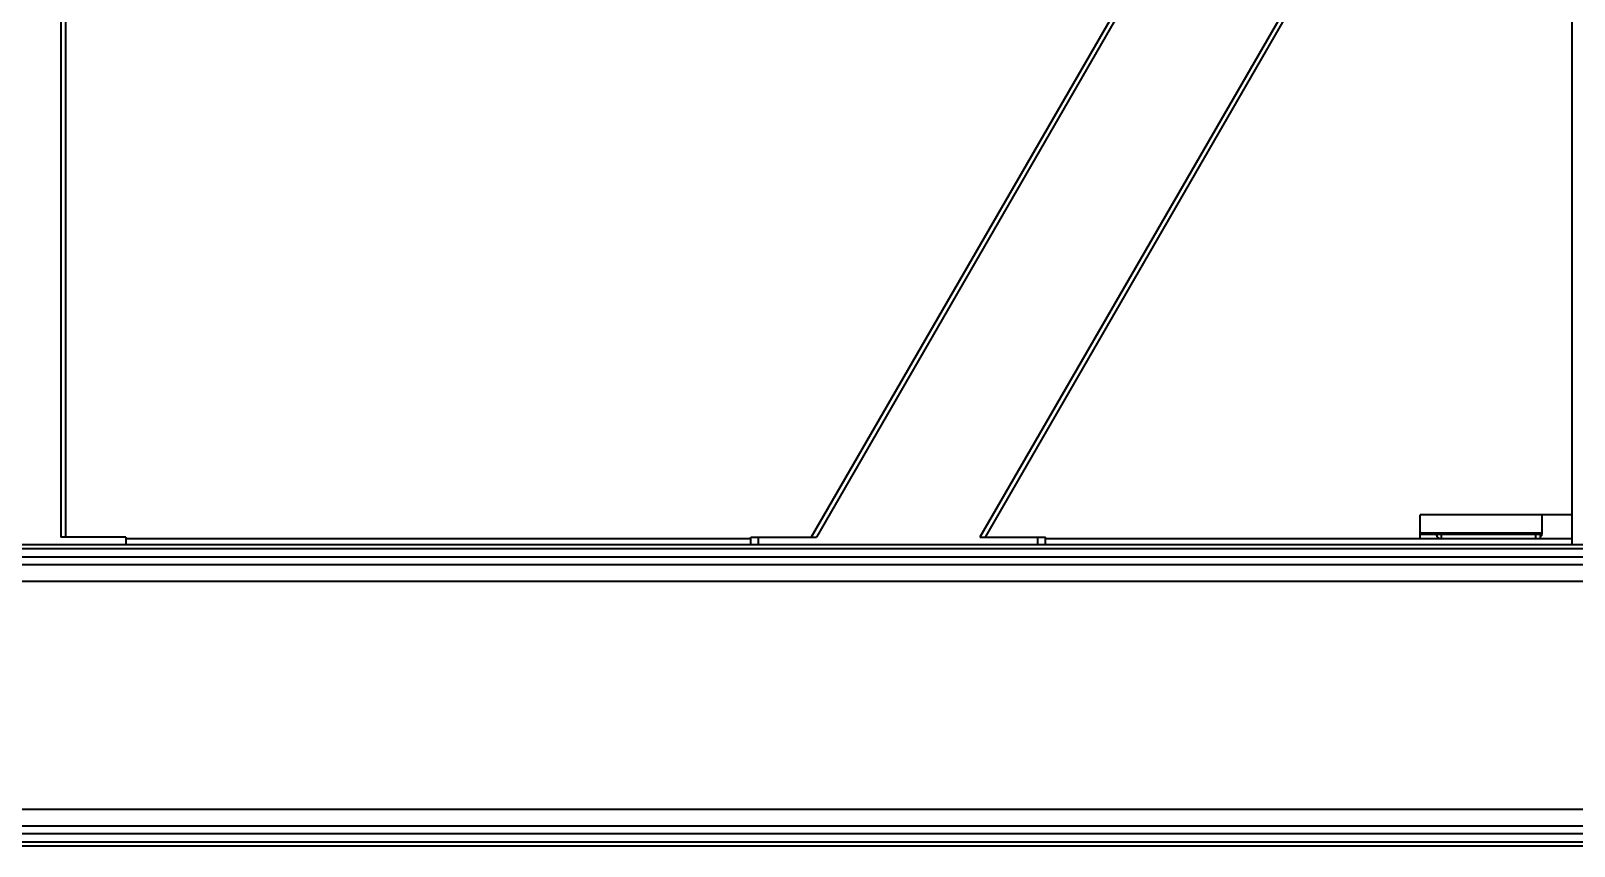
# Model space of a CAD drawing. Header units: millimetres. Extents: x 32496 to 166256, y 3504 to 23939.
# Drawn here: x 43227 to 44251, y 10678 to 11219 of the extents above; entities that cross this region are included whole.
import ezdxf

# ---------------------------------------------------------------- set-up
doc = ezdxf.new("R2010")
doc.units = ezdxf.units.MM
doc.layers.get('0').update_dxf_attribs({"lineweight": 35})

msp = doc.modelspace()

# ---------------------------------------------------------------- linework, layer by layer
at = {"linetype": 'Continuous'}
for p, q in [((43246.64, 13391.575), (43246.64, 10882.575)), ((43249.64, 13391.575), (43249.64, 10882.575)), ((44244.64, 11748.601), (43744.64, 10882.575)), ((44244.64, 11742.601), (43748.104, 10882.575)), ((44244.64, 11554.601), (43856.646, 10882.575)), ((44244.64, 11548.601), (43860.11, 10882.575)), ((44249.64, 11509.039), (44249.64, 10877.575)), ((44148.94, 10881.575), (44148.94, 10897.575)), ((44249.64, 10897.575), (44148.94, 10897.575)), ((44229.64, 10897.575), (44229.64, 10884.575)), ((43289.64, 10882.575), (43246.64, 10882.575)), ((43289.64, 10882.575), (43289.64, 10877.575)), ((43704.64, 10881.575), (43289.64, 10881.575)), ((43704.64, 10877.575), (43704.64, 10882.575)), ((43704.64, 10882.575), (43748.104, 10882.575)), ((43709.64, 10877.575), (43709.64, 10882.575)), ((43856.646, 10882.575), (43900.11, 10882.575)), ((43895.11, 10877.575), (43895.11, 10882.575)), ((43900.11, 10877.575), (43900.11, 10882.575)), ((44249.64, 10881.575), (43900.11, 10881.575)), ((44148.94, 10885.575), (44227.64, 10885.575)), ((44148.94, 10884.575), (44229.64, 10884.575)), ((44162.84, 10884.575), (44162.84, 10881.575)), ((44225.64, 10881.575), (44225.64, 10884.575)), ((44227.64, 10884.575), (44227.64, 10885.575)), ((44227.64, 10885.575), (44229.64, 10885.575)), ((44228.64, 10884.575), (44228.64, 10883.985)), ((44228.64, 10883.985), (44228.64, 10881.575)), ((44229.64, 10883.575), (44228.64, 10883.575)), ((44229.64, 10883.575), (44229.64, 10884.575)), ((52132.64, 10877.575), (40172.64, 10877.575)), ((52132.64, 10874.855), (40172.64, 10874.855)), ((52132.64, 10869.383), (40172.64, 10869.383)), ((52082.64, 10864.266), (40222.64, 10864.266)), ((52082.64, 10853.32), (40222.64, 10853.32)), ((52008.64, 10701.83), (40172.64, 10701.83)), ((52008.64, 10690.885), (40172.64, 10690.885)), ((52008.64, 10685.768), (40172.64, 10685.768)), ((52132.64, 10680.295), (40172.64, 10680.295)), ((52132.64, 10677.575), (40172.64, 10677.575))]:
    msp.add_line(p, q, dxfattribs=at)
msp.add_arc((44162.84, 10884.775), 3.2, 183.654961, 270, dxfattribs=at)

doc.saveas('drawing.dxf')
